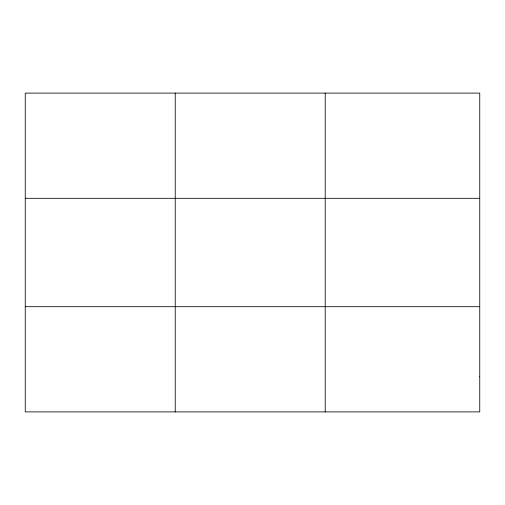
<?xml version="1.0" encoding="UTF-8"?>
<svg xmlns="http://www.w3.org/2000/svg" width="505" height="505" viewBox="0 0 505 505"><rect width="100%" height="100%" fill="white"/><g stroke="black" fill="none" stroke-linecap="round" stroke-linejoin="round"><path stroke-width="0.76" d="M175.235 93.103L175.235 411.897M325.22 93.103L325.22 411.897M25.25 198.307L479.75 198.307M25.25 306.693L479.75 306.693M479.75 376.831L479.75 411.897L25.25 411.897L25.25 93.103L479.75 93.103L479.75 376.831"/></g></svg>
